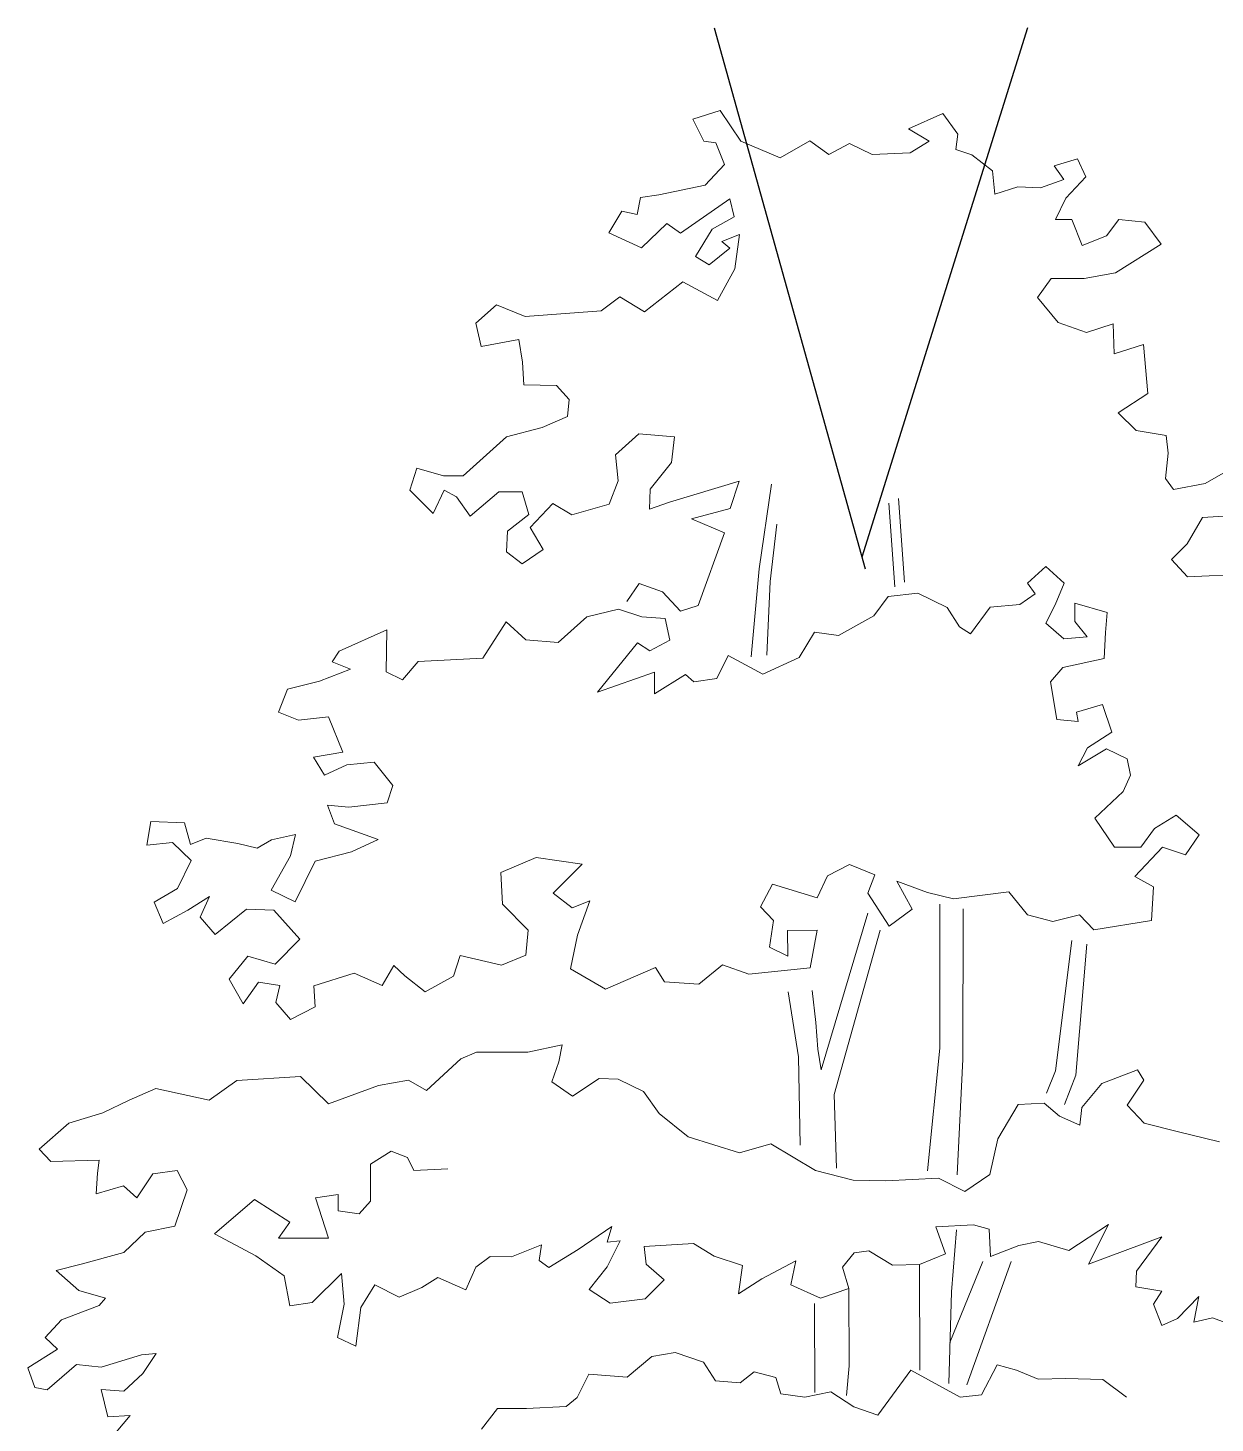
# Model space of a CAD drawing. Header units: millimetres. Extents: x -242231 to 419123, y -2399 to 525285.
# Drawn here: x -240179 to -237621, y 67484 to 70491 of the extents above; entities that cross this region are included whole.
import ezdxf

# ---------------------------------------------------------------- set-up
doc = ezdxf.new("R2010")
doc.units = ezdxf.units.MM

msp = doc.modelspace()

# ---------------------------------------------------------------- linework, layer by layer
at = {"linetype": 'Continuous'}
for p, q in [((-238699.854, 70491.028), (-238374.854, 69325.504)), ((-238024.854, 70491.028), (-238381.825, 69350.504))]:
    msp.add_line(p, q, dxfattribs=at)
at = {"color": 251, "linetype": 'Continuous', "lineweight": 15}
for p, q in [((-238687.349, 70312.957), (-238746.213, 70294.389)), ((-238642.576, 70247.012), (-238687.349, 70312.957)), ((-238207.302, 70306.233), (-238281.328, 70273.661)), ((-238175.1, 70261.782), (-238207.302, 70306.233)), ((-238746.213, 70294.389), (-238722.525, 70247.012)), ((-238281.328, 70273.661), (-238236.912, 70247.012)), ((-238722.525, 70247.012), (-238696.34, 70243.577)), ((-238696.34, 70243.577), (-238678.109, 70196.673)), ((-238557.611, 70210.831), (-238642.576, 70247.012)), ((-238494.051, 70247.623), (-238557.611, 70210.831)), ((-238452.766, 70218.015), (-238494.051, 70247.623)), ((-238408.427, 70241.555), (-238452.766, 70218.015)), ((-238359.747, 70217.838), (-238408.427, 70241.555)), ((-238236.912, 70247.012), (-238277.793, 70222.111)), ((-238179.592, 70229.307), (-238175.1, 70261.782)), ((-238277.793, 70222.111), (-238359.747, 70217.838)), ((-238145.119, 70217.401), (-238179.592, 70229.307)), ((-238099.95, 70182.646), (-238145.119, 70217.401)), ((-238678.109, 70196.673), (-238719.564, 70152.257)), ((-238095.616, 70132.437), (-238099.95, 70182.646)), ((-237917.118, 70208.518), (-237967.456, 70193.713)), ((-237967.456, 70193.713), (-237946.728, 70164.102)), ((-237899.17, 70169.714), (-237917.118, 70208.518)), ((-238719.564, 70152.257), (-238819.102, 70131.597)), ((-237946.728, 70164.102), (-237997.067, 70146.336)), ((-237942.075, 70124.025), (-237899.17, 70169.714)), ((-238858.979, 70125.767), (-238866.432, 70088.868)), ((-238819.102, 70131.597), (-238858.979, 70125.767)), ((-238772.863, 70048.62), (-238666.265, 70122.647)), ((-238666.265, 70122.647), (-238657.382, 70084.153)), ((-238045.384, 70148.583), (-238095.616, 70132.437)), ((-237997.067, 70146.336), (-238045.384, 70148.583)), ((-237964.495, 70078.231), (-237942.075, 70124.025)), ((-238898.9, 70096.312), (-238927.044, 70049.118)), ((-238866.432, 70088.868), (-238898.9, 70096.312)), ((-238856.744, 70016.891), (-238802.474, 70069.348)), ((-238802.474, 70069.348), (-238772.863, 70048.62)), ((-238657.382, 70084.153), (-238704.759, 70057.504)), ((-237928.962, 70078.231), (-237964.495, 70078.231)), ((-237906.834, 70022.078), (-237928.962, 70078.231)), ((-237828.286, 70078.231), (-237854.935, 70042.699)), ((-237772.027, 70072.309), (-237828.286, 70078.231)), ((-237736.493, 70024.932), (-237772.027, 70072.309)), ((-238927.044, 70049.118), (-238856.744, 70016.891)), ((-238704.759, 70057.504), (-238740.291, 69998.283)), ((-238684.031, 70030.854), (-238645.538, 70045.659)), ((-238666.265, 70016.048), (-238684.031, 70030.854)), ((-238645.538, 70045.659), (-238655.514, 69971.824)), ((-237854.935, 70042.699), (-237906.834, 70022.078)), ((-238710.681, 69980.516), (-238666.265, 70016.048)), ((-237835.336, 69962.883), (-237736.493, 70024.932)), ((-238740.291, 69998.283), (-238710.681, 69980.516)), ((-238655.514, 69971.824), (-238692.915, 69903.529)), ((-238767.781, 69943.984), (-238850.588, 69879.175)), ((-238692.915, 69903.529), (-238767.781, 69943.984)), ((-238003.019, 69910.048), (-237974.149, 69950.596)), ((-237974.149, 69950.596), (-237902.539, 69951.199)), ((-237902.539, 69951.199), (-237835.336, 69962.883)), ((-238903.681, 69911.759), (-238943.603, 69881.566)), ((-238850.588, 69879.175), (-238903.681, 69911.759)), ((-237958.572, 69856.152), (-238003.019, 69910.048)), ((-239169.483, 69894.546), (-239213.854, 69854.765)), ((-239107.518, 69869.328), (-239169.483, 69894.546)), ((-238943.603, 69881.566), (-239107.518, 69869.328)), ((-239213.854, 69854.765), (-239202.137, 69804.541)), ((-237897.593, 69834.546), (-237958.572, 69856.152)), ((-237840.13, 69853.19), (-237897.593, 69834.546)), ((-237837.881, 69788.66), (-237840.13, 69853.19)), ((-239202.137, 69804.541), (-239120.902, 69819.153)), ((-239120.902, 69819.153), (-239113.613, 69770.413)), ((-237774.988, 69808.774), (-237837.881, 69788.66)), ((-237765.696, 69702.886), (-237774.988, 69808.774)), ((-239113.613, 69770.413), (-239110.752, 69721.684)), ((-239110.752, 69721.684), (-239039.883, 69720.072)), ((-239039.883, 69720.072), (-239012.709, 69690.332)), ((-237829.264, 69661.665), (-237765.696, 69702.886)), ((-239012.709, 69690.332), (-239016.385, 69653.585)), ((-239016.385, 69653.585), (-239071.06, 69630.065)), ((-237790.948, 69623.203), (-237829.264, 69661.665)), ((-239147.877, 69609.54), (-239241.056, 69525.556)), ((-239071.06, 69630.065), (-239147.877, 69609.54)), ((-238913.188, 69570.704), (-238862.9, 69616.381)), ((-238862.9, 69616.381), (-238785.396, 69609.589)), ((-238785.396, 69609.589), (-238792.146, 69554.233)), ((-237726.002, 69612.744), (-237790.948, 69623.203)), ((-237721.645, 69574.346), (-237726.002, 69612.744)), ((-238907.389, 69514.587), (-238913.188, 69570.704)), ((-238792.146, 69554.233), (-238838.027, 69496.737)), ((-237727.655, 69519.727), (-237721.645, 69574.346)), ((-239341.385, 69542.279), (-239356.19, 69494.902)), ((-239283.875, 69525.638), (-239341.385, 69542.279)), ((-239241.056, 69525.556), (-239283.875, 69525.638)), ((-237709.982, 69496.07), (-237727.655, 69519.727)), ((-237593.261, 69537.19), (-237642.038, 69509.23)), ((-239356.19, 69494.902), (-239305.852, 69444.565)), ((-239305.852, 69444.565), (-239282.457, 69494.629)), ((-239282.457, 69494.629), (-239255.515, 69480.097)), ((-239225.904, 69438.642), (-239164.344, 69491.451)), ((-239164.344, 69491.451), (-239114.142, 69491.356)), ((-239114.142, 69491.356), (-239099.47, 69442.604)), ((-238926.678, 69464.422), (-238907.389, 69514.587)), ((-238838.027, 69496.737), (-238839.585, 69453.922)), ((-238796.738, 69468.605), (-238646.049, 69514.09)), ((-238646.049, 69514.09), (-238665.355, 69455.067)), ((-238603.364, 69325.185), (-238576.329, 69507.667)), ((-237642.038, 69509.23), (-237709.982, 69496.07)), ((-239255.515, 69480.097), (-239225.904, 69438.642)), ((-239096.571, 69414.544), (-239047.748, 69466.129)), ((-239047.748, 69466.129), (-239006.786, 69441.604)), ((-239006.786, 69441.604), (-238926.678, 69464.422)), ((-238839.585, 69453.922), (-238796.738, 69468.605)), ((-238310.598, 69286.314), (-238323.658, 69466.549)), ((-238289.702, 69296.763), (-238302.762, 69476.997)), ((-239099.47, 69442.604), (-239145.956, 69406.07)), ((-238665.355, 69455.067), (-238749.174, 69432.721)), ((-238749.174, 69432.721), (-238678.109, 69403.11)), ((-237680.673, 69379.371), (-237647.662, 69435.681)), ((-237647.662, 69435.681), (-237555.869, 69441.604)), ((-239145.956, 69406.07), (-239147.609, 69362.225)), ((-239068.607, 69367.243), (-239096.571, 69414.544)), ((-238678.109, 69403.11), (-238734.369, 69246.174)), ((-238579.709, 69298.151), (-238564.851, 69421.255)), ((-237714.697, 69345.476), (-237680.673, 69379.371)), ((-239147.609, 69362.225), (-239113.699, 69336.322)), ((-239113.699, 69336.322), (-239068.607, 69367.243)), ((-237680.234, 69308.355), (-237714.697, 69345.476)), ((-238620.26, 69135.945), (-238603.364, 69325.185)), ((-237985.424, 69330.575), (-238025.119, 69294.188)), ((-237945.729, 69294.188), (-237985.424, 69330.575)), ((-237549.389, 69314.155), (-237680.234, 69308.355)), ((-238861.695, 69293.551), (-238888.344, 69255.058)), ((-238811.357, 69275.784), (-238861.695, 69293.551)), ((-238586.467, 69139.325), (-238579.709, 69298.151)), ((-238025.119, 69294.188), (-238008.58, 69271.032)), ((-237965.577, 69247.878), (-237945.729, 69294.188)), ((-238772.863, 69234.33), (-238811.357, 69275.784)), ((-238325.383, 69265.428), (-238355.73, 69224.144)), ((-238261.141, 69272.688), (-238325.383, 69265.428)), ((-238197.71, 69241.561), (-238261.141, 69272.688)), ((-238041.189, 69248.647), (-238105.427, 69242.863)), ((-238008.58, 69271.032), (-238041.189, 69248.647)), ((-237853.109, 69231.339), (-237922.574, 69251.185)), ((-237922.574, 69251.185), (-237922.574, 69211.491)), ((-238974.91, 69222.019), (-239036.506, 69166.378)), ((-238906.436, 69238.479), (-238974.91, 69222.019)), ((-238856.267, 69222.142), (-238906.436, 69238.479)), ((-238805.779, 69218.107), (-238856.267, 69222.142)), ((-238795.856, 69171.797), (-238805.779, 69218.107)), ((-238734.369, 69246.174), (-238772.863, 69234.33)), ((-238355.73, 69224.144), (-238431.989, 69181.72)), ((-238171.213, 69200.17), (-238197.71, 69241.561)), ((-238105.427, 69242.863), (-238147.51, 69185.027)), ((-237985.424, 69208.183), (-237965.577, 69247.878)), ((-237856.416, 69188.336), (-237853.109, 69231.339)), ((-239405.579, 69193.656), (-239508.282, 69148.08)), ((-239407.226, 69103.593), (-239405.579, 69193.656)), ((-239148.635, 69210.886), (-239198.985, 69132.727)), ((-239105.889, 69172.415), (-239148.635, 69210.886)), ((-238484.251, 69188.952), (-238516.839, 69134.384)), ((-238431.989, 69181.72), (-238484.251, 69188.952)), ((-238147.51, 69185.027), (-238171.213, 69200.17)), ((-237946.833, 69174.643), (-237985.424, 69208.183)), ((-237922.574, 69211.491), (-237896.111, 69178.412)), ((-237859.724, 69132.102), (-237856.416, 69188.336)), ((-239036.506, 69166.378), (-239105.889, 69172.415)), ((-238951.326, 69059.328), (-238865.232, 69166.052)), ((-238865.232, 69166.052), (-238838.858, 69148.641)), ((-238838.858, 69148.641), (-238795.856, 69171.797)), ((-237896.111, 69178.412), (-237946.833, 69174.643)), ((-239508.282, 69148.08), (-239523.83, 69124.485)), ((-239198.985, 69132.727), (-239338.349, 69125.485)), ((-238670.156, 69138.717), (-238694.105, 69088.949)), ((-238595.162, 69098.358), (-238670.156, 69138.717)), ((-238516.839, 69134.384), (-238595.162, 69098.358)), ((-237948.426, 69112.632), (-237859.724, 69132.102)), ((-239483.896, 69108.946), (-239550.486, 69083.195)), ((-239523.83, 69124.485), (-239483.896, 69108.946)), ((-239371.824, 69085.808), (-239407.226, 69103.593)), ((-239338.349, 69125.485), (-239371.824, 69085.808)), ((-238828.44, 69102.492), (-238951.326, 69059.328)), ((-238828.934, 69056.02), (-238828.44, 69102.492)), ((-237975.063, 69081.677), (-237948.426, 69112.632)), ((-239550.486, 69083.195), (-239619.519, 69065.944)), ((-238762.008, 69097.2), (-238828.934, 69056.02)), ((-238744.319, 69081.662), (-238762.008, 69097.2)), ((-238694.105, 69088.949), (-238744.319, 69081.662)), ((-237961.929, 69000.444), (-237975.063, 69081.677)), ((-239619.519, 69065.944), (-239639.367, 69016.326)), ((-239639.367, 69016.326), (-239596.417, 68999.121)), ((-237863.033, 69032.865), (-237919.267, 69016.326)), ((-237919.267, 69016.326), (-237915.427, 68995.926)), ((-237843.185, 68973.323), (-237863.033, 69032.865)), ((-239596.417, 68999.121), (-239531.437, 69006.38)), ((-239531.437, 69006.38), (-239500.435, 68930.321)), ((-237915.427, 68995.926), (-237961.929, 69000.444)), ((-237895.602, 68939.781), (-237843.185, 68973.323)), ((-239500.435, 68930.321), (-239564.086, 68919.328)), ((-239564.086, 68919.328), (-239540.13, 68880.702)), ((-237915.958, 68900.55), (-237895.602, 68939.781)), ((-237854.265, 68937.488), (-237915.958, 68900.55)), ((-237810.01, 68915.994), (-237854.265, 68937.488)), ((-239540.13, 68880.702), (-239491.768, 68902.949)), ((-239491.768, 68902.949), (-239432.697, 68908.743)), ((-239432.697, 68908.743), (-239392.927, 68858.466)), ((-237802.695, 68880.544), (-237810.01, 68915.994)), ((-239392.927, 68858.466), (-239404.81, 68820.838)), ((-237819.003, 68845.139), (-237802.695, 68880.544)), ((-237879.572, 68788.08), (-237819.003, 68845.139)), ((-239487.513, 68811.398), (-239533.275, 68815.914)), ((-239533.275, 68815.914), (-239518.586, 68776.02)), ((-239404.81, 68820.838), (-239487.513, 68811.398)), ((-239914.28, 68780.464), (-239923.236, 68729.542)), ((-239841.936, 68778.112), (-239914.28, 68780.464)), ((-239828.737, 68730.839), (-239841.936, 68778.112)), ((-239518.586, 68776.02), (-239424.354, 68741.77)), ((-237837.688, 68725.579), (-237879.572, 68788.08)), ((-237704.254, 68794.697), (-237751.237, 68765.279)), ((-237654.635, 68751.694), (-237704.254, 68794.697)), ((-239794.837, 68745.079), (-239828.737, 68730.839)), ((-239726.853, 68733.598), (-239794.837, 68745.079)), ((-239654.491, 68740.843), (-239685.532, 68723.184)), ((-239602.792, 68752.557), (-239654.491, 68740.843)), ((-239613.214, 68706.805), (-239602.792, 68752.557)), ((-239424.354, 68741.77), (-239481.789, 68715.415)), ((-237751.237, 68765.279), (-237780.335, 68725.231)), ((-237684.406, 68708.692), (-237654.635, 68751.694)), ((-239923.236, 68729.542), (-239867.611, 68735.155)), ((-239867.611, 68735.155), (-239827.325, 68696.877)), ((-239685.532, 68723.184), (-239726.853, 68733.598)), ((-239654.696, 68633.059), (-239613.214, 68706.805)), ((-239481.789, 68715.415), (-239559.977, 68695.46)), ((-237780.335, 68725.231), (-237837.688, 68725.579)), ((-237793.567, 68662.381), (-237734.025, 68725.231)), ((-237734.025, 68725.231), (-237684.406, 68708.692)), ((-239827.325, 68696.877), (-239856.97, 68636.396)), ((-239559.977, 68695.46), (-239603.067, 68607.86)), ((-239159.997, 68670.508), (-239083.896, 68702.846)), ((-239083.896, 68702.846), (-238984.405, 68688.845)), ((-238984.405, 68688.845), (-239047.255, 68625.994)), ((-238455.721, 68663.264), (-238408.426, 68688.274)), ((-238408.426, 68688.274), (-238353.837, 68666.022)), ((-239156.416, 68602.84), (-239159.997, 68670.508)), ((-238477.958, 68616.057), (-238455.721, 68663.264)), ((-238353.837, 68666.022), (-238369.138, 68625.994)), ((-238273.507, 68592.044), (-238306.289, 68652.457)), ((-238306.289, 68652.457), (-238240.219, 68627.418)), ((-237752.951, 68639.781), (-237793.567, 68662.381)), ((-239856.97, 68636.396), (-239907.227, 68606.962)), ((-239834.531, 68589.608), (-239788.221, 68619.379)), ((-239788.221, 68619.379), (-239808.364, 68574.291)), ((-239603.067, 68607.86), (-239654.696, 68633.059)), ((-239047.255, 68625.994), (-239006.585, 68594.914)), ((-238600.543, 68597.096), (-238574.227, 68645.842)), ((-238574.227, 68645.842), (-238477.958, 68616.057)), ((-238369.138, 68625.994), (-238323.041, 68555.227)), ((-238240.219, 68627.418), (-238184.139, 68614.023)), ((-238184.139, 68614.023), (-238064.814, 68629.303)), ((-238064.814, 68629.303), (-238024.741, 68579.761)), ((-237757.519, 68567.44), (-237752.951, 68639.781)), ((-239907.227, 68606.962), (-239888.12, 68561.154)), ((-239888.12, 68561.154), (-239834.531, 68589.608)), ((-239775.951, 68537.317), (-239707.929, 68591.818)), ((-239707.929, 68591.818), (-239649.29, 68589.608)), ((-239649.29, 68589.608), (-239593.056, 68526.757)), ((-239101.173, 68546.37), (-239156.416, 68602.84)), ((-239006.585, 68594.914), (-238967.866, 68609.455)), ((-238967.866, 68609.455), (-238994.885, 68535.833)), ((-238572.546, 68567.513), (-238600.543, 68597.096)), ((-238323.041, 68555.227), (-238273.507, 68592.044)), ((-238213.668, 68602.84), (-238213.668, 68291.898)), ((-238163.508, 68592.575), (-238164.049, 68268.742)), ((-239808.364, 68574.291), (-239775.951, 68537.317)), ((-238580.843, 68510.218), (-238572.546, 68567.513)), ((-238369.138, 68582.992), (-238469.803, 68245.44)), ((-238024.741, 68579.761), (-237970.14, 68564.891)), ((-237970.14, 68564.891), (-237912.528, 68579.547)), ((-237912.528, 68579.547), (-237881.583, 68547.005)), ((-237881.583, 68547.005), (-237757.519, 68567.44)), ((-239593.056, 68526.757), (-239646.14, 68473.58)), ((-239106.444, 68492.487), (-239101.173, 68546.37)), ((-238994.885, 68535.833), (-239009.788, 68463.511)), ((-238478.299, 68546.605), (-238542.319, 68546.046)), ((-238542.319, 68546.046), (-238541.149, 68490.371)), ((-238493.009, 68465.482), (-238478.299, 68546.605)), ((-238441.912, 68192.661), (-238342.676, 68546.605)), ((-238541.149, 68490.371), (-238580.843, 68510.218)), ((-237964.395, 68243.648), (-237929.608, 68524.145)), ((-237920.666, 68233.93), (-237897.222, 68516.049)), ((-239705.524, 68490.371), (-239745.219, 68440.752)), ((-239646.14, 68473.58), (-239705.524, 68490.371)), ((-239415.894, 68427.371), (-239390.713, 68470.142)), ((-239390.713, 68470.142), (-239367.13, 68447.949)), ((-239262.268, 68447.369), (-239247.45, 68492.017)), ((-239247.45, 68492.017), (-239158.9, 68471.178)), ((-239158.9, 68471.178), (-239106.444, 68492.487)), ((-238733.135, 68430.069), (-238681.989, 68471.748)), ((-238681.989, 68471.748), (-238625.182, 68451.707)), ((-239745.219, 68440.752), (-239715.448, 68387.827)), ((-239562.724, 68426.27), (-239476.38, 68454.063)), ((-239476.38, 68454.063), (-239415.894, 68427.371)), ((-239367.13, 68447.949), (-239322.9, 68413.905)), ((-239322.9, 68413.905), (-239262.268, 68447.369)), ((-239009.788, 68463.511), (-238934.571, 68419.073)), ((-238934.571, 68419.073), (-238826.697, 68466.116)), ((-238826.697, 68466.116), (-238807.561, 68435.074)), ((-238625.182, 68451.707), (-238493.009, 68465.482)), ((-239715.448, 68387.827), (-239682.369, 68434.137)), ((-239682.369, 68434.137), (-239636.058, 68427.521)), ((-239636.058, 68427.521), (-239644.821, 68390.894)), ((-239559.977, 68381.211), (-239562.724, 68426.27)), ((-238807.561, 68435.074), (-238733.135, 68430.069)), ((-238540.355, 68413.895), (-238518.474, 68273.585)), ((-238481.422, 68347.34), (-238488.672, 68416.751)), ((-239644.821, 68390.894), (-239613.146, 68353.921)), ((-239613.146, 68353.921), (-239559.977, 68381.211)), ((-238477.101, 68289.749), (-238481.422, 68347.34)), ((-239101.673, 68283.554), (-239027.818, 68299.654)), ((-239027.818, 68299.654), (-239035.27, 68262.757)), ((-238469.803, 68245.44), (-238477.101, 68289.749)), ((-238213.668, 68291.898), (-238240.512, 68028.053)), ((-239320.351, 68201.284), (-239246.397, 68269.063)), ((-239246.397, 68269.063), (-239212.41, 68283.764)), ((-239212.41, 68283.764), (-239101.673, 68283.554)), ((-239035.27, 68262.757), (-239050.116, 68219.966)), ((-238518.474, 68273.585), (-238514.685, 68083.5)), ((-238164.049, 68268.742), (-238176.34, 68018.886)), ((-239729.301, 68222.733), (-239591.97, 68231.331)), ((-239591.97, 68231.331), (-239531.546, 68172.157)), ((-239005.88, 68188.875), (-238948.224, 68227.154)), ((-238948.224, 68227.154), (-238906.885, 68225.6)), ((-237964.395, 68243.648), (-237983.831, 68195.059)), ((-237920.666, 68233.93), (-237944.96, 68170.765)), ((-237864.494, 68216.236), (-237787.66, 68245.62)), ((-237787.66, 68245.62), (-237774.414, 68223.447)), ((-239961.192, 68180.355), (-239903.561, 68205.346)), ((-239903.561, 68205.346), (-239788.442, 68180.027)), ((-239788.442, 68180.027), (-239729.301, 68222.733)), ((-239531.546, 68172.157), (-239423.686, 68211.817)), ((-239423.686, 68211.817), (-239358.698, 68223.505)), ((-239358.698, 68223.505), (-239320.351, 68201.284)), ((-239050.116, 68219.966), (-239005.88, 68188.875)), ((-238906.885, 68225.6), (-238852.305, 68198.919)), ((-238852.305, 68198.919), (-238818.436, 68151.606)), ((-237907.41, 68164.64), (-237864.494, 68216.236)), ((-237774.414, 68223.447), (-237809.952, 68169.622)), ((-240018.089, 68153.148), (-239961.192, 68180.355)), ((-238436.821, 68033.921), (-238441.912, 68192.661)), ((-238089.149, 68097.067), (-238044.713, 68170.807)), ((-238044.713, 68170.807), (-237988.6, 68173.653)), ((-237988.6, 68173.653), (-237956.172, 68145.538)), ((-237809.952, 68169.622), (-237773.114, 68130.425)), ((-240091.219, 68130.401), (-240018.089, 68153.148)), ((-238818.436, 68151.606), (-238756.518, 68101.288)), ((-237956.172, 68145.538), (-237911.913, 68126.26)), ((-237911.913, 68126.26), (-237907.41, 68164.64)), ((-240154.815, 68074.415), (-240091.219, 68130.401)), ((-237773.114, 68130.425), (-237702.275, 68112.572)), ((-237702.275, 68112.572), (-237610.775, 68090.251)), ((-238756.518, 68101.288), (-238645.907, 68066.867)), ((-238645.907, 68066.867), (-238577.89, 68086.184)), ((-238577.89, 68086.184), (-238482.028, 68028.417)), ((-238106.274, 68019.583), (-238089.149, 68097.067)), ((-240129.765, 68047.79), (-240154.815, 68074.415)), ((-240025.667, 68050.545), (-240129.765, 68047.79)), ((-240029.411, 68022.5), (-240025.667, 68050.545)), ((-239441.202, 68042.557), (-239396.054, 68070.341)), ((-239396.054, 68070.341), (-239361.325, 68056.448)), ((-239361.325, 68056.448), (-239347.434, 68028.665)), ((-240032.448, 67978.21), (-240029.411, 68022.5)), ((-239910.046, 68021.72), (-239944.776, 67969.626)), ((-239857.953, 68028.665), (-239910.046, 68021.72)), ((-239836.058, 67986.696), (-239857.953, 68028.665)), ((-239441.202, 67962.681), (-239441.202, 68042.557)), ((-239347.434, 68028.665), (-239274.503, 68032.138)), ((-238482.028, 68028.417), (-238400.859, 68007.592)), ((-238160.236, 67983.511), (-238106.274, 68019.583)), ((-239973.354, 67995.816), (-240032.448, 67978.21)), ((-239944.776, 67969.626), (-239973.354, 67995.816)), ((-239862.783, 67908.492), (-239836.058, 67986.696)), ((-238400.859, 68007.592), (-238329.991, 68005.981)), ((-238329.991, 68005.981), (-238217.028, 68011.672)), ((-238217.028, 68011.672), (-238160.236, 67983.511)), ((-239777.178, 67892.087), (-239691.251, 67966.153)), ((-239691.251, 67966.153), (-239614.847, 67917.533)), ((-239559.281, 67969.626), (-239510.66, 67976.572)), ((-239531.497, 67882.803), (-239559.281, 67969.626)), ((-239510.66, 67976.572), (-239510.66, 67941.843)), ((-239465.512, 67934.897), (-239441.202, 67962.681)), ((-239510.66, 67941.843), (-239465.512, 67934.897)), ((-239972.559, 67851.548), (-239926.298, 67895.324)), ((-239926.298, 67895.324), (-239862.783, 67908.492)), ((-239614.847, 67917.533), (-239639.157, 67882.803)), ((-238920.777, 67908.178), (-238993.22, 67858.115)), ((-238931.176, 67874.238), (-238920.777, 67908.178)), ((-238141.179, 67911.126), (-238222.212, 67907.114)), ((-238222.212, 67907.114), (-238201.834, 67849.229)), ((-238178.111, 67900.86), (-238188.939, 67767.357)), ((-238107.236, 67902.202), (-238141.179, 67911.126)), ((-238104.396, 67843.137), (-238107.236, 67902.202)), ((-237850.307, 67912.05), (-237936.05, 67856.106)), ((-237893.288, 67826.494), (-237850.307, 67912.05)), ((-239687.778, 67844.602), (-239777.178, 67892.087)), ((-239639.157, 67882.803), (-239531.497, 67882.803)), ((-239072.193, 67868.599), (-239137.21, 67842.147)), ((-239077.426, 67834.651), (-239072.193, 67868.599)), ((-238903.118, 67877.138), (-238931.176, 67874.238)), ((-238930.539, 67821.083), (-238903.118, 67877.138)), ((-238744.406, 67870.931), (-238850.726, 67864.487)), ((-238700.162, 67844.269), (-238744.406, 67870.931)), ((-238043.815, 67866.646), (-238104.396, 67843.137)), ((-238000.979, 67875.424), (-238043.815, 67866.646)), ((-237936.05, 67856.106), (-238000.979, 67875.424)), ((-237735.191, 67885.253), (-237893.288, 67826.494)), ((-237789.961, 67811.533), (-237735.191, 67885.253)), ((-240064.48, 67826.929), (-239972.559, 67851.548)), ((-239626.746, 67801.735), (-239687.778, 67844.602)), ((-239182.98, 67842.973), (-239214.029, 67820.145)), ((-239137.21, 67842.147), (-239182.98, 67842.973)), ((-238993.22, 67858.115), (-239056.783, 67819.847)), ((-238850.726, 67864.487), (-238847.106, 67826.83)), ((-238638.961, 67823.764), (-238700.162, 67844.269)), ((-238398.204, 67851.077), (-238423.363, 67820.12)), ((-238367.19, 67855.449), (-238398.204, 67851.077)), ((-238315.571, 67824.344), (-238367.19, 67855.449)), ((-238201.834, 67849.229), (-238257.985, 67825.711)), ((-240118.421, 67813.345), (-240064.48, 67826.929)), ((-240069.756, 67770.093), (-240118.421, 67813.345)), ((-239503.714, 67806.4), (-239566.319, 67744.037)), ((-239497.75, 67740.393), (-239503.714, 67806.4)), ((-239214.029, 67820.145), (-239235.531, 67771.462)), ((-239056.783, 67819.847), (-239077.426, 67834.651)), ((-238969.759, 67772.432), (-238930.539, 67821.083)), ((-238847.106, 67826.83), (-238808.044, 67792.796)), ((-238647.9, 67762.962), (-238638.961, 67823.764)), ((-238524.355, 67834.183), (-238597.638, 67795.35)), ((-238534.774, 67782.089), (-238524.355, 67834.183)), ((-238423.363, 67820.12), (-238410.162, 67774.323)), ((-238257.985, 67825.711), (-238315.571, 67824.344)), ((-238257.985, 67825.711), (-238256.94, 67598.328)), ((-238121.486, 67832.255), (-238191.914, 67657.517)), ((-238059.967, 67832.255), (-238155.936, 67566.493)), ((-237791.502, 67777.576), (-237789.961, 67811.533)), ((-239615.058, 67736.746), (-239626.746, 67801.735)), ((-239431.886, 67782.17), (-239461.508, 67733.502)), ((-239378.782, 67755.492), (-239431.886, 67782.17)), ((-239330.018, 67776.07), (-239378.782, 67755.492)), ((-239296.017, 67798.153), (-239330.018, 67776.07)), ((-239235.531, 67771.462), (-239296.017, 67798.153)), ((-238808.044, 67792.796), (-238848.724, 67752.27)), ((-238597.638, 67795.35), (-238647.9, 67762.962)), ((-238470.738, 67753.767), (-238534.774, 67782.089)), ((-237735.413, 67768.61), (-237791.502, 67777.576)), ((-240012.204, 67753.743), (-240069.756, 67770.093)), ((-240025.523, 67737.527), (-240012.204, 67753.743)), ((-238924.044, 67742.816), (-238969.759, 67772.432)), ((-238848.724, 67752.27), (-238924.044, 67742.816)), ((-238410.162, 67774.323), (-238470.738, 67753.767)), ((-238410.162, 67774.323), (-238409.002, 67607.475)), ((-238188.939, 67767.357), (-238194.29, 67569.779)), ((-237753.37, 67740.414), (-237735.413, 67768.61)), ((-237655.705, 67756.647), (-237701.565, 67709.487)), ((-237666.143, 67702.037), (-237655.705, 67756.647)), ((-240106.79, 67706.675), (-240025.523, 67737.527)), ((-239566.319, 67744.037), (-239615.058, 67736.746)), ((-239511.832, 67668.631), (-239497.75, 67740.393)), ((-239461.508, 67733.502), (-239472.458, 67650.119)), ((-238484.049, 67741.98), (-238482.937, 67550.032)), ((-237735.552, 67694.785), (-237753.37, 67740.414)), ((-240142.298, 67668.353), (-240106.79, 67706.675)), ((-237701.565, 67709.487), (-237735.552, 67694.785)), ((-237626.261, 67710.819), (-237666.143, 67702.037)), ((-237583.197, 67695.267), (-237626.261, 67710.819)), ((-240115.769, 67643.202), (-240142.298, 67668.353)), ((-239472.458, 67650.119), (-239511.832, 67668.631)), ((-240179.334, 67603.458), (-240115.769, 67643.202)), ((-239934.183, 67631.046), (-240021.346, 67604.633)), ((-239903.171, 67633.939), (-239934.183, 67631.046)), ((-239931.305, 67591.174), (-239903.171, 67633.939)), ((-238834.197, 67627.478), (-238887.435, 67583.284)), ((-238783.979, 67636.242), (-238834.197, 67627.478)), ((-238723.482, 67615.456), (-238783.979, 67636.242)), ((-240164.65, 67560.612), (-240179.334, 67603.458)), ((-240074.489, 67610.641), (-240138.082, 67556.131)), ((-240021.346, 67604.633), (-240074.489, 67610.641)), ((-238696.981, 67575.54), (-238723.482, 67615.456)), ((-238614.261, 67594.578), (-238643.835, 67571.009)), ((-238567.035, 67582.676), (-238614.261, 67594.578)), ((-238409.002, 67607.475), (-238415.03, 67543.997)), ((-238276.135, 67598.364), (-238347.192, 67501.05)), ((-238169.938, 67539.84), (-238276.135, 67598.364)), ((-238090.075, 67609.822), (-238124.157, 67544.921)), ((-238048.755, 67597.932), (-238090.075, 67609.822)), ((-238001.543, 67578.647), (-238048.755, 67597.932)), ((-239972.559, 67552.877), (-239931.305, 67591.174)), ((-238970.107, 67589.348), (-238995.303, 67539.195)), ((-238887.435, 67583.284), (-238970.107, 67589.348)), ((-238643.835, 67571.009), (-238696.981, 67575.54)), ((-238556.767, 67547.22), (-238567.035, 67582.676)), ((-237942.48, 67580.012), (-238001.543, 67578.647)), ((-237862.752, 67578.384), (-237942.48, 67580.012)), ((-237811.148, 67539.897), (-237862.752, 67578.384)), ((-240138.082, 67556.131), (-240164.65, 67560.612)), ((-240007.288, 67497.31), (-240021.18, 67556.35)), ((-240021.18, 67556.35), (-239972.559, 67552.877)), ((-238995.303, 67539.195), (-239018.963, 67520.045)), ((-238505.104, 67539.739), (-238556.767, 67547.22)), ((-238448.975, 67551.445), (-238505.104, 67539.739)), ((-238398.835, 67518.866), (-238448.975, 67551.445)), ((-238124.157, 67544.921), (-238169.938, 67539.84)), ((-239201.617, 67471.029), (-239167.202, 67515.278)), ((-239167.202, 67515.278), (-239104.608, 67515.778)), ((-239018.963, 67520.045), (-239104.608, 67515.778)), ((-238347.192, 67501.05), (-238398.835, 67518.866)), ((-239958.667, 67500.784), (-240007.288, 67497.31)), ((-240003.928, 67446.615), (-239958.667, 67500.784))]:
    msp.add_line(p, q, dxfattribs=at)

doc.saveas('drawing.dxf')
